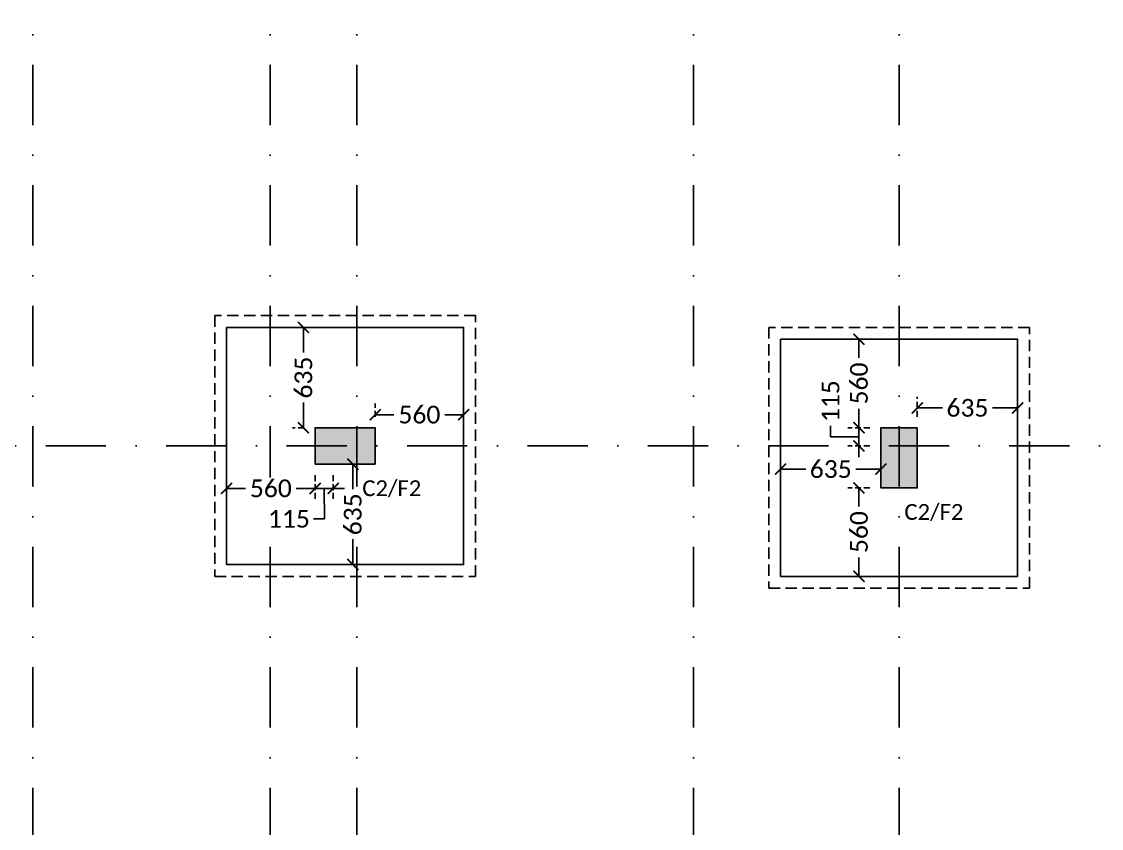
# Model space of a CAD drawing. Header units: millimetres. Extents: x -176651 to 954389, y -469666 to 486614.
# Drawn here: x 824815 to 831647, y 170606 to 175709 of the extents above; entities that cross this region are included whole.
import ezdxf
from ezdxf.xclip import XClip

# ---------------------------------------------------------------- set-up
doc = ezdxf.new("R2010")
doc.units = ezdxf.units.MM
doc.header["$LTSCALE"] = 150
doc.header["$XCLIPFRAME"] = 2
for name, pattern in [('1625E_Grid$0$DASHDOTX2', [50.8, 25.4, -12.7, 0, -12.7]), ('3BHK-W(SB)$0$HIDDEN', [0.375, 0.25, -0.125]), ('HIDDEN2', [4.7625, 3.175, -1.5875])]:
    doc.linetypes.add(name, pattern=pattern)
for name, color, linetype in [('1625E_Columns$0$ad-Column', 3, 'Continuous'), ('1625E_Columns$0$ad-Column Hatch', 125, 'Continuous'), ('1625E_Grid$0$ad-Grid', 8, '1625E_Grid$0$DASHDOTX2'), ('ad-Footing line', 2, 'Continuous'), ('ad-PCC line', 8, 'HIDDEN2'), ("Plot's Boundary$0$ad-Road", 8, 'Continuous'), ("Plot's Boundary$0$ad-Road Hatch", 8, 'Continuous')]:
    doc.layers.add(name, color=color, linetype=linetype)
for name, color, linetype, true_color in [('ad-External Dimensions', 5, 'Continuous', 0x0000ff), ('ad-Foundation text', 6, 'Continuous', 0xff00ff), ('ad-Internal Dimensions', 5, 'Continuous', 0x0000ff)]:
    doc.layers.add(name, color=color, linetype=linetype, true_color=true_color)
doc.styles.get("Standard").update_dxf_attribs({"font": 'calibril.ttf'})
doc.dimstyles.new('A-75-DIM-INT (Framing)', dxfattribs={"dimscale": 100, "dimtxt": 1.6, "dimasz": 1, "dimexe": 1, "dimexo": 1, "dimgap": 0.5, "dimtad": 0, "dimdec": 0, "dimdsep": 46, "dimtxsty": 'Standard', "dimblk": 'ARCHTICK', "dimcen": 0.025, "dimclrd": 5, "dimclre": 5, "dimclrt": 256, "dimazin": 2, "dimtfac": 1, "dimtdec": 0, "dimtmove": 1, "dimatfit": 0, "dimldrblk": 'ARCHTICK', "dimfxl": 1, "dimfxlon": 1, "dimtfill": 1, "dimtolj": 1, "dimtzin": 0, "dimarcsym": 0})

# ---------------------------------------------------------------- blocks, each defined once
blk = doc.blocks.new("Plot's Boundary$0$A$C4fb60e89")
at = {"layer": "Plot's Boundary$0$ad-Road Hatch", "ltscale": 5, "transparency": 33554687}
h = blk.add_hatch(dxfattribs=at)
h.set_pattern_fill('AR-HBONE', color=256, scale=15)
h.set_pattern_definition([(45, (-193247.7, -428758.8), (0, 2155.2615), [4572, -1524]), (135, (-192170.1, -427681.1), (2e-13, 2155.2615), [4572, -1524])])
h.paths.add_polyline_path([(175594.5, -250241), (169177.9, -249341.1), (167473.5, -249057.1), (167473.5, -138693.9), (101313.5, -138693.9), (101313.5, -199953.9), (101307.7, -237994.6), (101040.4, -268291), (101007.7, -280967.7), (101066.4, -293683.6), (101242.5, -311127.2), (100909.9, -319343.6), (100949.1, -333937.5), (100668.7, -366959.6), (100727.3, -390982.9), (100668.7, -404585.6), (100538.2, -420418.5), (100466.5, -428758.8), (92426.2, -427265.5), (92163.5, -427209.5), (92163.5, -321453.9), (24803.5, -321453.9), (24803.5, -412960.5), (15653.5, -411028.6), (15653.5, -321452.2), (-19535.1, -321452.2), (-34427.5, -319476.7), (-65207.4, -315394.6), (-171770.1, -301268.1), (-185853.9, -298333.1), (-193247.7, -296831.5), (-193244, -292907.6), (-191913.8, -285219.4), (-191838.8, -284678.8), (-183397.4, -286393.2), (-169722.9, -289242.8), (-53141.2, -304697.5), (-18730.1, -309262.2), (15653.3, -309262.2), (15653.5, 703.4), (24803.5, 1114.6), (24803.5, -129543.9), (92163.5, -129543.9), (92163.5, 15133.3), (101313.5, 17712.8), (101313.5, -129543.9), (167473.5, -129543.9), (167473.5, 35551.6), (175738, 37855), (175848.8, 28595.3), (175835.8, 25947.4), (175777.1, 14040.5), (175855.3, 2315.8), (175659.7, -18036.1), (175731.4, -34038.6), (175718.4, -46839.2), (175672.7, -63402.4), (175816.2, -82071.9), (175542.3, -106356), (175490.2, -124640.8), (175574.9, -145018.8), (175731.4, -168892), (175796.6, -181268.8), (175796.6, -192667.4), (175744.5, -208200.3), (175829.2, -223276.8), (175887.9, -234871.1)])
h.paths.add_polyline_path([(24803.5, -309263.9), (92163.5, -309263.9), (92163.5, -138693.9), (24803.5, -138693.9)], flags=16)
blk = doc.blocks.new("Plot's Boundary")
at = {"layer": "Plot's Boundary$0$ad-Road", "ltscale": 5}
blk.add_blockref("Plot's Boundary$0$A$C4fb60e89", (191838.8, 428758.8), dxfattribs=at)
blk = doc.blocks.new('1625E_Columns$0$zw$6AA0')
at = {"layer": '1625E_Columns$0$ad-Column Hatch', "transparency": 33554687}
h = blk.add_hatch(color=256, dxfattribs=at)
h.dxf.hatch_style = 1
h.paths.add_polyline_path([(0, -230), (380, -230), (380, 0), (0, 0)])
at = {"layer": '1625E_Columns$0$ad-Column'}
blk.add_lwpolyline([(0, -230), (380, -230), (380, 0), (0, 0)], close=True, dxfattribs=at)
blk = doc.blocks.new('1625E_Columns')
at = {"layer": '1625E_Columns$0$ad-Column', "xscale": -1}
for p, rotation in [((5110, 4745), 359.9999999999997), ((8310, 4745), 90)]:
    blk.add_blockref('1625E_Columns$0$zw$6AA0', p, dxfattribs=dict(at, rotation=rotation))
blk = doc.blocks.new('1625E_Grid')
at = {"layer": '1625E_Grid$0$ad-Grid', "ltscale": 0.1}
for points in [[(3298.6, -4463.6), (3298.6, -4213.6), (2945, -4010), (2945, 16020), (3298.6, 16223.6), (3298.6, 16473.6)], [(5348.6, -4463.6), (5348.6, -4213.6), (4995, -4010), (4995, 16020), (5348.6, 16223.6), (5348.6, 16473.6)], [(4445, -4010), (4445, 16020)], [(7125, -4010), (7125, 16020)], [(8425, -4010), (8425, 16020)], [(15600, 4630), (-1800, 4630)]]:
    blk.add_lwpolyline(points, dxfattribs=at)
blk = doc.blocks.new('zw$D00E')
at = {"layer": 'ad-Footing line'}
for points in [[(-7950, -9740), (-6450, -9740), (-6450, -8240), (-7950, -8240)], [(-4445, -9815), (-2945, -9815), (-2945, -8315), (-4445, -8315)]]:
    blk.add_lwpolyline(points, close=True, dxfattribs=at)
at = {"layer": 'ad-PCC line', "ltscale": 0.15}
for points in [[(-8025, -9815), (-6375, -9815), (-6375, -8165), (-8025, -8165)], [(-4520, -9890), (-2870, -9890), (-2870, -8240), (-4520, -8240)]]:
    blk.add_lwpolyline(points, close=True, dxfattribs=at)
blk = doc.blocks.new('zw$3F63')
at = {"layer": 'ad-Foundation text', "char_height": 100, "width": 349.312, "attachment_point": 5}
for insert in [(-6904.8, -9260.8), (-3474.8, -9410.8)]:
    blk.add_mtext('\\pxt5;C2/F2', dxfattribs=dict(at, insert=insert))
blk = doc.blocks.new('_ArchTick')
at = {"color": 0, "linetype": 'ByBlock', "const_width": 0.15}
blk.add_lwpolyline([(-0.5, -0.5), (0.5, 0.5)], dxfattribs=at)
blk = doc.blocks.new('*D185')
at = {"layer": 'ad-Internal Dimensions', "linetype": '3BHK-W(SB)$0$HIDDEN', "lineweight": -2, "transparency": 16777216}
for p, q in [((-7390, -9175), (-7390, -9328.7)), ((-7275, -9175), (-7275, -9328.7))]:
    blk.add_line(p, q, dxfattribs=at)
at = {"layer": 'ad-Internal Dimensions', "lineweight": -2, "transparency": 16777216}
for p, q in [((-7390, -9258.7), (-7460, -9258.7)), ((-7390, -9258.7), (-7275, -9258.7)), ((-7390, -9258.7), (-7275, -9258.7)), ((-7332.5, -9258.7), (-7330.5, -9451.3)), ((-7275, -9258.7), (-7205, -9258.7)), ((-7330.5, -9451.3), (-7400.5, -9451.3))]:
    blk.add_line(p, q, dxfattribs=at)
at = {"layer": 'Defpoints', "color": 0, "transparency": 16777216}
for p in [(-7390, -9105), (-7275, -9105), (-7275, -9258.7)]:
    blk.add_point(p, dxfattribs=at)
at = {"layer": 'ad-Internal Dimensions', "lineweight": -2, "transparency": 16777216, "xscale": 70, "yscale": 70, "zscale": 70}
blk.add_blockref('_ArchTick', (-7390, -9258.7), dxfattribs=at)
at = {"layer": 'ad-Internal Dimensions', "lineweight": -2, "transparency": 16777216, "xscale": 70, "yscale": 70, "zscale": 70, "rotation": 180}
blk.add_blockref('_ArchTick', (-7275, -9258.7), dxfattribs=at)
at = {"layer": 'ad-Internal Dimensions', "transparency": 16777216, "insert": (-7555.7, -9451.3), "char_height": 112, "attachment_point": 5, "bg_fill": 3, "box_fill_scale": 1.1, "bg_fill_color": 256, "bg_fill_true_color": 13158600, "bg_fill_transparency": 0}
blk.add_mtext('\\A1;115', dxfattribs=at)
blk = doc.blocks.new('*D186')
at = {"layer": 'ad-Internal Dimensions', "linetype": '3BHK-W(SB)$0$HIDDEN', "lineweight": -2, "transparency": 16777216}
for p, q in [((-7950, -9175), (-7950, -9328.7)), ((-7390, -9175), (-7390, -9328.7))]:
    blk.add_line(p, q, dxfattribs=at)
at = {"layer": 'ad-Internal Dimensions', "lineweight": -2, "transparency": 16777216}
for p, q in [((-7950, -9258.7), (-7831.3, -9258.7)), ((-7390, -9258.7), (-7508.7, -9258.7))]:
    blk.add_line(p, q, dxfattribs=at)
at = {"layer": 'Defpoints', "color": 0, "transparency": 16777216}
for p in [(-7950, -9105), (-7390, -9105), (-7950, -9258.7)]:
    blk.add_point(p, dxfattribs=at)
at = {"layer": 'ad-Internal Dimensions', "lineweight": -2, "transparency": 16777216, "xscale": 70, "yscale": 70, "zscale": 70, "rotation": 180}
blk.add_blockref('_ArchTick', (-7950, -9258.7), dxfattribs=at)
at = {"layer": 'ad-Internal Dimensions', "lineweight": -2, "transparency": 16777216, "xscale": 70, "yscale": 70, "zscale": 70}
blk.add_blockref('_ArchTick', (-7390, -9258.7), dxfattribs=at)
at = {"layer": 'ad-Internal Dimensions', "transparency": 16777216, "insert": (-7670, -9258.7), "char_height": 112, "attachment_point": 5, "bg_fill": 3, "box_fill_scale": 1.1, "bg_fill_color": 256, "bg_fill_true_color": 13158600, "bg_fill_transparency": 0}
blk.add_mtext('\\A1;560', dxfattribs=at)
blk = doc.blocks.new('*D187')
at = {"layer": 'ad-Internal Dimensions', "linetype": '3BHK-W(SB)$0$HIDDEN', "lineweight": -2, "transparency": 16777216}
for p, q in [((-7010, -8805), (-7010, -8722.5)), ((-6450, -8805), (-6450, -8722.5))]:
    blk.add_line(p, q, dxfattribs=at)
at = {"layer": 'ad-Internal Dimensions', "lineweight": -2, "transparency": 16777216}
for p, q in [((-7010, -8792.5), (-6891.3, -8792.5)), ((-6450, -8792.5), (-6568.7, -8792.5))]:
    blk.add_line(p, q, dxfattribs=at)
at = {"layer": 'Defpoints', "color": 0, "transparency": 16777216}
for p in [(-6450, -8792.5), (-7010, -8875), (-6450, -8875)]:
    blk.add_point(p, dxfattribs=at)
at = {"layer": 'ad-Internal Dimensions', "lineweight": -2, "transparency": 16777216, "xscale": 70, "yscale": 70, "zscale": 70, "rotation": 180}
blk.add_blockref('_ArchTick', (-7010, -8792.5), dxfattribs=at)
at = {"layer": 'ad-Internal Dimensions', "lineweight": -2, "transparency": 16777216, "xscale": 70, "yscale": 70, "zscale": 70}
blk.add_blockref('_ArchTick', (-6450, -8792.5), dxfattribs=at)
at = {"layer": 'ad-Internal Dimensions', "transparency": 16777216, "insert": (-6730, -8792.5), "char_height": 112, "attachment_point": 5, "bg_fill": 3, "box_fill_scale": 1.1, "bg_fill_color": 256, "bg_fill_true_color": 13158600, "bg_fill_transparency": 0}
blk.add_mtext('\\A1;560', dxfattribs=at)
blk = doc.blocks.new('*D188')
at = {"layer": 'ad-Internal Dimensions', "linetype": '3BHK-W(SB)$0$HIDDEN', "lineweight": -2, "transparency": 16777216}
for p, q in [((-7460, -8240), (-7533.6, -8240)), ((-7460, -8875), (-7533.6, -8875))]:
    blk.add_line(p, q, dxfattribs=at)
at = {"layer": 'ad-Internal Dimensions', "lineweight": -2, "transparency": 16777216}
for p, q in [((-7463.6, -8240), (-7463.6, -8399.3)), ((-7463.6, -8875), (-7463.6, -8715.7))]:
    blk.add_line(p, q, dxfattribs=at)
at = {"layer": 'Defpoints', "color": 0, "transparency": 16777216}
for p in [(-7463.6, -8240), (-7390, -8240), (-7390, -8875)]:
    blk.add_point(p, dxfattribs=at)
at = {"layer": 'ad-Internal Dimensions', "lineweight": -2, "transparency": 16777216, "xscale": 70, "yscale": 70, "zscale": 70}
for p, rotation in [((-7463.6, -8240), 90), ((-7463.6, -8875), 270)]:
    blk.add_blockref('_ArchTick', p, dxfattribs=dict(at, rotation=rotation))
at = {"layer": 'ad-Internal Dimensions', "transparency": 16777216, "insert": (-7463.6, -8557.5), "char_height": 112, "attachment_point": 5, "rotation": 90, "bg_fill": 3, "box_fill_scale": 1.1, "bg_fill_color": 256, "bg_fill_true_color": 13158600, "bg_fill_transparency": 0}
blk.add_mtext('\\A1;635', dxfattribs=at)
blk = doc.blocks.new('*D189')
at = {"layer": 'ad-Internal Dimensions', "linetype": '3BHK-W(SB)$0$HIDDEN', "lineweight": -2, "transparency": 16777216}
for p, q in [((-7080, -9105), (-7221.2, -9105)), ((-7080, -9740), (-7221.2, -9740))]:
    blk.add_line(p, q, dxfattribs=at)
at = {"layer": 'ad-Internal Dimensions', "lineweight": -2, "transparency": 16777216}
for p, q in [((-7151.2, -9105), (-7151.2, -9264.3)), ((-7151.2, -9740), (-7151.2, -9580.7))]:
    blk.add_line(p, q, dxfattribs=at)
at = {"layer": 'Defpoints', "color": 0, "transparency": 16777216}
for p in [(-7010, -9105), (-7151.2, -9740), (-7010, -9740)]:
    blk.add_point(p, dxfattribs=at)
at = {"layer": 'ad-Internal Dimensions', "lineweight": -2, "transparency": 16777216, "xscale": 70, "yscale": 70, "zscale": 70}
for p, rotation in [((-7151.2, -9105), 90), ((-7151.2, -9740), 270)]:
    blk.add_blockref('_ArchTick', p, dxfattribs=dict(at, rotation=rotation))
at = {"layer": 'ad-Internal Dimensions', "transparency": 16777216, "insert": (-7151.2, -9422.5), "char_height": 112, "attachment_point": 5, "rotation": 90, "bg_fill": 3, "box_fill_scale": 1.1, "bg_fill_color": 256, "bg_fill_true_color": 13158600, "bg_fill_transparency": 0}
blk.add_mtext('\\A1;635', dxfattribs=at)
blk = doc.blocks.new('*D190')
at = {"layer": 'ad-Internal Dimensions', "lineweight": -2, "transparency": 16777216}
for p, q in [((-3948.9, -8875), (-3948.9, -8805)), ((-4128.6, -8932.4), (-4128.6, -8862.4)), ((-3948.9, -8875), (-3948.9, -8990)), ((-3948.9, -8875), (-3948.9, -8990)), ((-3948.9, -8932.5), (-4128.6, -8932.4)), ((-3948.9, -8990), (-3948.9, -9060))]:
    blk.add_line(p, q, dxfattribs=at)
at = {"layer": 'ad-Internal Dimensions', "linetype": '3BHK-W(SB)$0$HIDDEN', "lineweight": -2, "transparency": 16777216}
for p, q in [((-3880, -8875), (-4018.9, -8875)), ((-3880, -8990), (-4018.9, -8990))]:
    blk.add_line(p, q, dxfattribs=at)
at = {"layer": 'Defpoints', "color": 0, "transparency": 16777216}
for p in [(-3810, -8875), (-3948.9, -8990), (-3810, -8990)]:
    blk.add_point(p, dxfattribs=at)
at = {"layer": 'ad-Internal Dimensions', "lineweight": -2, "transparency": 16777216, "xscale": 70, "yscale": 70, "zscale": 70}
for p, rotation in [((-3948.9, -8875), 270), ((-3948.9, -8990), 90)]:
    blk.add_blockref('_ArchTick', p, dxfattribs=dict(at, rotation=rotation))
at = {"layer": 'ad-Internal Dimensions', "transparency": 16777216, "insert": (-4128.6, -8707.2), "char_height": 112, "attachment_point": 5, "rotation": 90, "bg_fill": 3, "box_fill_scale": 1.1, "bg_fill_color": 256, "bg_fill_true_color": 13158600, "bg_fill_transparency": 0}
blk.add_mtext('\\A1;115', dxfattribs=at)
blk = doc.blocks.new('*D191')
at = {"layer": 'ad-Internal Dimensions', "linetype": '3BHK-W(SB)$0$HIDDEN', "lineweight": -2, "transparency": 16777216}
for p, q in [((-3880, -8315), (-4018.9, -8315)), ((-3880, -8875), (-4018.9, -8875))]:
    blk.add_line(p, q, dxfattribs=at)
at = {"layer": 'ad-Internal Dimensions', "lineweight": -2, "transparency": 16777216}
for p, q in [((-3948.9, -8315), (-3948.9, -8433.7)), ((-3948.9, -8875), (-3948.9, -8756.3))]:
    blk.add_line(p, q, dxfattribs=at)
at = {"layer": 'Defpoints', "color": 0, "transparency": 16777216}
for p in [(-3948.9, -8315), (-3810, -8315), (-3810, -8875)]:
    blk.add_point(p, dxfattribs=at)
at = {"layer": 'ad-Internal Dimensions', "lineweight": -2, "transparency": 16777216, "xscale": 70, "yscale": 70, "zscale": 70}
for p, rotation in [((-3948.9, -8315), 90), ((-3948.9, -8875), 270)]:
    blk.add_blockref('_ArchTick', p, dxfattribs=dict(at, rotation=rotation))
at = {"layer": 'ad-Internal Dimensions', "transparency": 16777216, "insert": (-3948.9, -8595), "char_height": 112, "attachment_point": 5, "rotation": 90, "bg_fill": 3, "box_fill_scale": 1.1, "bg_fill_color": 256, "bg_fill_true_color": 13158600, "bg_fill_transparency": 0}
blk.add_mtext('\\A1;560', dxfattribs=at)
blk = doc.blocks.new('*D192')
at = {"layer": 'ad-Internal Dimensions', "linetype": '3BHK-W(SB)$0$HIDDEN', "lineweight": -2, "transparency": 16777216}
for p, q in [((-3880, -9255), (-4018.9, -9255)), ((-3880, -9815), (-4018.9, -9815))]:
    blk.add_line(p, q, dxfattribs=at)
at = {"layer": 'ad-Internal Dimensions', "lineweight": -2, "transparency": 16777216}
for p, q in [((-3948.9, -9255), (-3948.9, -9373.7)), ((-3948.9, -9815), (-3948.9, -9696.3))]:
    blk.add_line(p, q, dxfattribs=at)
at = {"layer": 'Defpoints', "color": 0, "transparency": 16777216}
for p in [(-3810, -9255), (-3948.9, -9815), (-3810, -9815)]:
    blk.add_point(p, dxfattribs=at)
at = {"layer": 'ad-Internal Dimensions', "lineweight": -2, "transparency": 16777216, "xscale": 70, "yscale": 70, "zscale": 70}
for p, rotation in [((-3948.9, -9255), 90), ((-3948.9, -9815), 270)]:
    blk.add_blockref('_ArchTick', p, dxfattribs=dict(at, rotation=rotation))
at = {"layer": 'ad-Internal Dimensions', "transparency": 16777216, "insert": (-3948.9, -9535), "char_height": 112, "attachment_point": 5, "rotation": 90, "bg_fill": 3, "box_fill_scale": 1.1, "bg_fill_color": 256, "bg_fill_true_color": 13158600, "bg_fill_transparency": 0}
blk.add_mtext('\\A1;560', dxfattribs=at)
blk = doc.blocks.new('*D193')
at = {"layer": 'ad-Internal Dimensions', "linetype": '3BHK-W(SB)$0$HIDDEN', "lineweight": -2, "transparency": 16777216}
for p, q in [((-3580, -8805), (-3580, -8679.6)), ((-2945, -8805), (-2945, -8679.6))]:
    blk.add_line(p, q, dxfattribs=at)
at = {"layer": 'ad-Internal Dimensions', "lineweight": -2, "transparency": 16777216}
for p, q in [((-3580, -8749.6), (-3420.7, -8749.6)), ((-2945, -8749.6), (-3104.3, -8749.6))]:
    blk.add_line(p, q, dxfattribs=at)
at = {"layer": 'Defpoints', "color": 0, "transparency": 16777216}
for p in [(-2945, -8749.6), (-3580, -8875), (-2945, -8875)]:
    blk.add_point(p, dxfattribs=at)
at = {"layer": 'ad-Internal Dimensions', "lineweight": -2, "transparency": 16777216, "xscale": 70, "yscale": 70, "zscale": 70, "rotation": 180}
blk.add_blockref('_ArchTick', (-3580, -8749.6), dxfattribs=at)
at = {"layer": 'ad-Internal Dimensions', "lineweight": -2, "transparency": 16777216, "xscale": 70, "yscale": 70, "zscale": 70}
blk.add_blockref('_ArchTick', (-2945, -8749.6), dxfattribs=at)
at = {"layer": 'ad-Internal Dimensions', "transparency": 16777216, "insert": (-3262.5, -8749.6), "char_height": 112, "attachment_point": 5, "bg_fill": 3, "box_fill_scale": 1.1, "bg_fill_color": 256, "bg_fill_true_color": 13158600, "bg_fill_transparency": 0}
blk.add_mtext('\\A1;635', dxfattribs=at)
blk = doc.blocks.new('*D194')
at = {"layer": 'ad-Internal Dimensions', "linetype": '3BHK-W(SB)$0$HIDDEN', "lineweight": -2, "transparency": 16777216}
for p, q in [((-4445, -9185), (-4445, -9066.9)), ((-3810, -9185), (-3810, -9066.9))]:
    blk.add_line(p, q, dxfattribs=at)
at = {"layer": 'ad-Internal Dimensions', "lineweight": -2, "transparency": 16777216}
for p, q in [((-4445, -9136.9), (-4285.7, -9136.9)), ((-3810, -9136.9), (-3969.3, -9136.9))]:
    blk.add_line(p, q, dxfattribs=at)
at = {"layer": 'Defpoints', "color": 0, "transparency": 16777216}
for p in [(-4445, -9136.9), (-4445, -9255), (-3810, -9255)]:
    blk.add_point(p, dxfattribs=at)
at = {"layer": 'ad-Internal Dimensions', "lineweight": -2, "transparency": 16777216, "xscale": 70, "yscale": 70, "zscale": 70, "rotation": 180}
blk.add_blockref('_ArchTick', (-4445, -9136.9), dxfattribs=at)
at = {"layer": 'ad-Internal Dimensions', "lineweight": -2, "transparency": 16777216, "xscale": 70, "yscale": 70, "zscale": 70}
blk.add_blockref('_ArchTick', (-3810, -9136.9), dxfattribs=at)
at = {"layer": 'ad-Internal Dimensions', "transparency": 16777216, "insert": (-4127.5, -9136.9), "char_height": 112, "attachment_point": 5, "bg_fill": 3, "box_fill_scale": 1.1, "bg_fill_color": 256, "bg_fill_true_color": 13158600, "bg_fill_transparency": 0}
blk.add_mtext('\\A1;635', dxfattribs=at)
blk = doc.blocks.new('zw$6FB5')
at = {"layer": 'ad-Internal Dimensions'}
for base, p1, p2, picture, middle in [((-7463.6, -8240), (-7390, -8875), (-7390, -8240), '*D188', (-7463.6, -8557.5)), ((-3948.9, -9815), (-3810, -9255), (-3810, -9815), '*D192', (-3948.9, -9535))]:
    dim = blk.add_linear_dim(base=base, p1=p1, p2=p2, angle=90, dimstyle='A-75-DIM-INT (Framing)', override={"dimscale": 70, "dimblk": 'ArchTick', "dimclrd": 256, "dimclre": 256, "dimfxl": 10, "dimtfill": 1, "dimtfillclr": 0}, dxfattribs=at)
    dim.commit()
    dim.dimension.update_dxf_attribs({"geometry": picture, "text_midpoint": middle})
dim = blk.add_linear_dim(base=(-3948.9, -8990), p1=(-3810, -8875), p2=(-3810, -8990), angle=90, dimstyle='A-75-DIM-INT (Framing)', override={"dimscale": 70, "dimblk": 'ArchTick', "dimclrd": 256, "dimclre": 256, "dimfxl": 10, "dimtfill": 1, "dimtfillclr": 0}, dxfattribs=at)
dim.commit()
dim.dimension.update_dxf_attribs({"geometry": '*D190', "text_midpoint": (-4128.6, -8827.4), "dimtype": 128})
for base, p1, p2, picture, middle in [((-2945, -8749.6), (-3580, -8875), (-2945, -8875), '*D193', (-3262.5, -8749.6)), ((-6450, -8792.5), (-7010, -8875), (-6450, -8875), '*D187', (-6730, -8792.5))]:
    dim = blk.add_linear_dim(base=base, p1=p1, p2=p2, dimstyle='A-75-DIM-INT (Framing)', override={"dimscale": 70, "dimblk": 'ArchTick', "dimclrd": 256, "dimclre": 256, "dimfxl": 10, "dimtfill": 1, "dimtfillclr": 0}, dxfattribs=at)
    dim.commit()
    dim.dimension.update_dxf_attribs({"geometry": picture, "text_midpoint": middle})
dim = blk.add_linear_dim(base=(-7275, -9258.7), p1=(-7390, -9105), p2=(-7275, -9105), dimstyle='A-75-DIM-INT (Framing)', override={"dimscale": 70, "dimblk": 'ArchTick', "dimclrd": 256, "dimclre": 256, "dimfxl": 10, "dimtfill": 1, "dimtfillclr": 0}, dxfattribs=at)
dim.commit()
dim.dimension.update_dxf_attribs({"geometry": '*D185', "text_midpoint": (-7435.5, -9451.3), "dimtype": 128})
for base, p1, p2, picture, middle in [((-3948.9, -8315), (-3810, -8875), (-3810, -8315), '*D191', (-3948.9, -8595)), ((-7151.2, -9740), (-7010, -9105), (-7010, -9740), '*D189', (-7151.2, -9422.5))]:
    dim = blk.add_linear_dim(base=base, p1=p1, p2=p2, angle=90, dimstyle='A-75-DIM-INT (Framing)', override={"dimscale": 70, "dimblk": 'ArchTick', "dimclrd": 256, "dimclre": 256, "dimfxl": 10, "dimtfill": 1, "dimtfillclr": 0}, dxfattribs=at)
    dim.commit()
    dim.dimension.update_dxf_attribs({"geometry": picture, "text_midpoint": middle})
for base, p1, p2, picture, middle in [((-4445, -9136.9), (-3810, -9255), (-4445, -9255), '*D194', (-4127.5, -9136.9)), ((-7950, -9258.7), (-7390, -9105), (-7950, -9105), '*D186', (-7670, -9258.7))]:
    dim = blk.add_linear_dim(base=base, p1=p1, p2=p2, dimstyle='A-75-DIM-INT (Framing)', override={"dimscale": 70, "dimblk": 'ArchTick', "dimclrd": 256, "dimclre": 256, "dimfxl": 10, "dimtfill": 1, "dimtfillclr": 0}, dxfattribs=at)
    dim.commit()
    dim.dimension.update_dxf_attribs({"geometry": picture, "text_midpoint": middle})

msp = doc.modelspace()

# ---------------------------------------------------------------- block references
ref = msp.add_blockref("Plot's Boundary", (565520, 0))
XClip(ref).set_block_clipping_path([(245322.2775057808, 154244.8999686334), (289002.2775057808, 204914.8999686334)])

# ---------------------------------------------------------------- next in the draw order: block references
msp.add_blockref('1625E_Columns', (821942.3, 168394.9))

# ---------------------------------------------------------------- next in the draw order: block references
msp.add_blockref('1625E_Grid', (821942.3, 168394.9))

# ---------------------------------------------------------------- next in the draw order: block references
at = {"layer": 'ad-External Dimensions'}
for name in ['zw$D00E', 'zw$3F63']:
    msp.add_blockref(name, (834062.3, 182014.9), dxfattribs=at)

# ---------------------------------------------------------------- next in the draw order: block references
at = {"layer": 'ad-Internal Dimensions'}
msp.add_blockref('zw$6FB5', (834062.3, 182014.9), dxfattribs=at)

doc.saveas('drawing.dxf')
